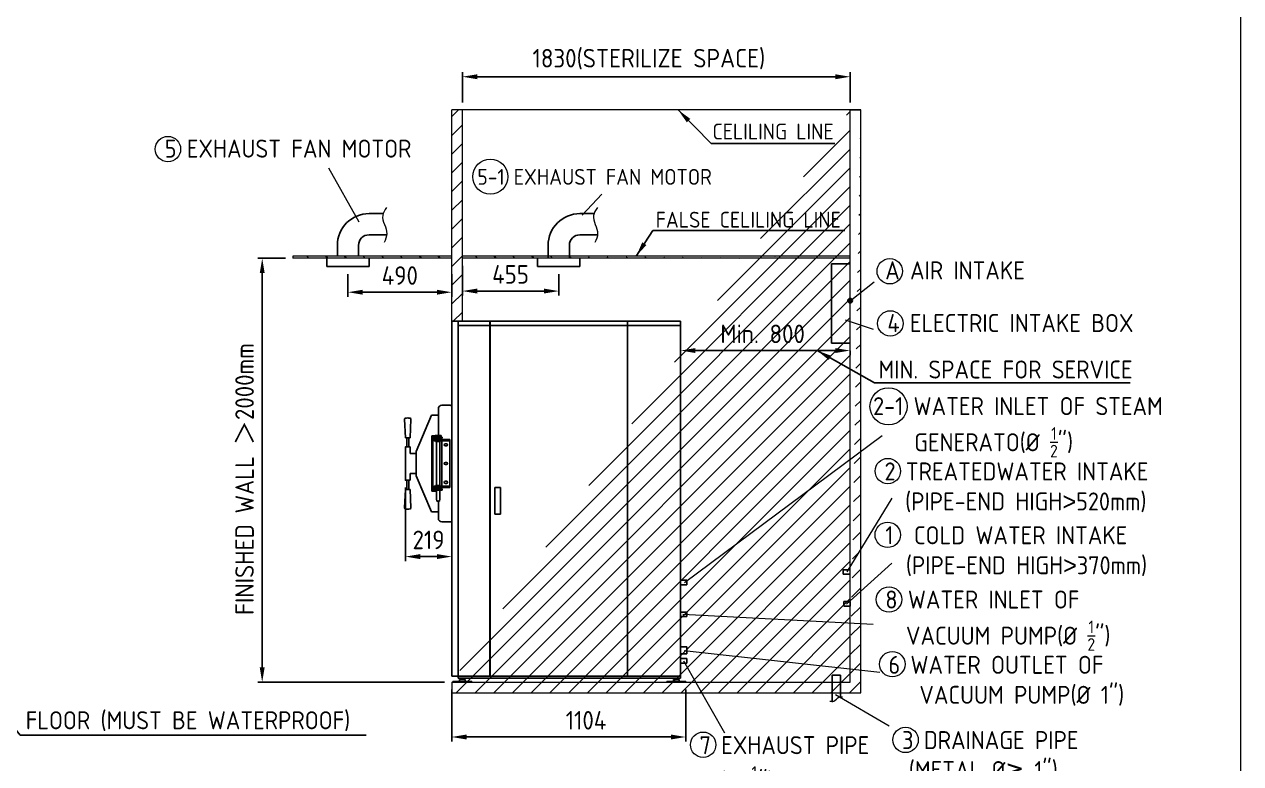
# Model space of a CAD drawing. Header units: millimetres. Extents: x -1024939 to -215729, y -20981 to -2215.
# Drawn here: x -385611 to -379871, y -13028 to -9539 of the extents above; entities that cross this region are included whole.
import ezdxf

# ---------------------------------------------------------------- set-up
doc = ezdxf.new("R2010")
doc.units = ezdxf.units.MM
doc.header["$MEASUREMENT"] = 0
doc.linetypes.add('HIDDEN', pattern=[9.525, 6.35, -3.175])
doc.layers.get('0').update_dxf_attribs({"lineweight": 25})
for name, color, linetype, lineweight in [('D', 3, 'Continuous', 13), ('DIM', 3, 'Continuous', 9), ('F', 7, 'Continuous', 15), ('H', 2, 'HIDDEN', 15), ('S', 4, 'Continuous', 15)]:
    doc.layers.add(name, color=color, linetype=linetype, lineweight=lineweight)
doc.styles.get("Standard").update_dxf_attribs({"font": 'KAIU.TTF'})
doc.styles.add('STU25', font='isocp2.shx')
doc.dimstyles.new('STU25', dxfattribs={"dimscale": 35, "dimtxt": 2.5, "dimasz": 2, "dimexe": 0.6, "dimexo": 1, "dimgap": 1, "dimtad": 1, "dimdsep": 46, "dimtxsty": 'STU25', "dimcen": 2, "dimazin": 2, "dimtfac": 1, "dimtmove": 0, "dimatfit": 3, "dimfxl": 0, "dimtolj": 1, "dimtzin": 0, "dimarcsym": 0})
doc.dimstyles.new('STU25$7', dxfattribs={"dimscale": 35, "dimtxt": 2.5, "dimasz": 2, "dimexe": 1.25, "dimexo": 0.625, "dimgap": 1, "dimtad": 0, "dimdec": 4, "dimdsep": 46, "dimtxsty": 'STU25', "dimcen": 2.5, "dimazin": 2, "dimtfac": 1, "dimtdec": 4, "dimtmove": 0, "dimatfit": 3, "dimfxl": 0, "dimtolj": 1, "dimtzin": 0, "dimarcsym": 0})
pattern_1 = [(45, (-185170.48, 2833.38), (-44.194174, 44.194174), [])]
pattern_2 = [(135, (-185170.48, 2833.38), (-44.194174, -44.194174), [])]

# ---------------------------------------------------------------- blocks, each defined once
blk = doc.blocks.new('*D1')
at = {"layer": 'D', "color": 0, "lineweight": -2}
for p, q in [((-383544, -10678.1), (-383544, -10818.8)), ((-383089, -10717.3), (-383089, -10818.8)), ((-383474, -10797.8), (-383159, -10797.8))]:
    blk.add_line(p, q, dxfattribs=at)
at = {"layer": 'D', "color": 0}
for points in [[(-383474, -10786.1), (-383474, -10809.4), (-383544, -10797.8)], [(-383159, -10809.4), (-383159, -10786.1), (-383089, -10797.8)]]:
    blk.add_solid(points, dxfattribs=at)
at = {"layer": 'Defpoints', "color": 0}
for p in [(-383544, -10643.1), (-383089, -10682.3), (-383089, -10797.8)]:
    blk.add_point(p, dxfattribs=at)
at = {"layer": 'D', "color": 0, "insert": (-383316.5, -10719), "char_height": 87.5, "attachment_point": 5, "style": 'STU25'}
blk.add_mtext('\\A1;455', dxfattribs=at)
blk = doc.blocks.new('*D5')
at = {"layer": 'D', "color": 0, "lineweight": -2}
for p, q in [((-382444, -11078.5), (-381784, -11078.5)), ((-382514, -11080.5), (-382514, -11099.5)), ((-381714, -11080.5), (-381714, -11099.5))]:
    blk.add_line(p, q, dxfattribs=at)
at = {"layer": 'D', "color": 0}
for points in [[(-382444, -11066.9), (-382444, -11090.2), (-382514, -11078.5)], [(-381784, -11090.2), (-381784, -11066.9), (-381714, -11078.5)]]:
    blk.add_solid(points, dxfattribs=at)
at = {"layer": 'Defpoints', "color": 0}
for p in [(-382514, -11045.5), (-381714, -11045.5), (-381714, -11078.5)]:
    blk.add_point(p, dxfattribs=at)
at = {"layer": 'D', "color": 0, "insert": (-382126.8, -10999.8), "char_height": 87.5, "attachment_point": 5, "style": 'STU25'}
blk.add_mtext('\\A1;{\\Fisocp2.shx;Min. 800}', dxfattribs=at)
blk = doc.blocks.new('*D8')
at = {"layer": 'D', "color": 0, "lineweight": -2}
for p, q in [((-383594, -12678.1), (-383594, -12923)), ((-382490, -12677.6), (-382490, -12923)), ((-383524, -12902), (-382560, -12902))]:
    blk.add_line(p, q, dxfattribs=at)
at = {"layer": 'D', "color": 0}
for points in [[(-383524, -12890.3), (-383524, -12913.7), (-383594, -12902)], [(-382560, -12913.7), (-382560, -12890.3), (-382490, -12902)]]:
    blk.add_solid(points, dxfattribs=at)
at = {"layer": 'Defpoints', "color": 0}
for p in [(-383594, -12643.1), (-382490, -12642.6), (-382490, -12902)]:
    blk.add_point(p, dxfattribs=at)
at = {"layer": 'D', "color": 0, "insert": (-382960.2, -12823.2), "char_height": 87.5, "attachment_point": 5, "style": 'STU25'}
blk.add_mtext('\\A1;1104', dxfattribs=at)
blk = doc.blocks.new('*D11')
at = {"layer": 'D', "color": 0, "lineweight": -2}
for p, q in [((-384084, -10717.3), (-384084, -10824.2)), ((-383594, -10717.3), (-383594, -10824.2)), ((-384014, -10803.2), (-383664, -10803.2))]:
    blk.add_line(p, q, dxfattribs=at)
at = {"layer": 'D', "color": 0}
for points in [[(-384014, -10791.5), (-384014, -10814.9), (-384084, -10803.2)], [(-383664, -10814.9), (-383664, -10791.5), (-383594, -10803.2)]]:
    blk.add_solid(points, dxfattribs=at)
at = {"layer": 'Defpoints', "color": 0}
for p in [(-384084, -10682.3), (-383594, -10682.3), (-383594, -10803.2)]:
    blk.add_point(p, dxfattribs=at)
at = {"layer": 'D', "color": 0, "insert": (-383839, -10724.5), "char_height": 87.5, "attachment_point": 5, "style": 'STU25'}
blk.add_mtext('\\A1;490', dxfattribs=at)
blk = doc.blocks.new('*D13')
at = {"layer": 'Defpoints', "color": 0}
for p in [(-383813, -11689.4), (-383594, -11884.5), (-383594, -12050.7)]:
    blk.add_point(p, dxfattribs=at)
at = {"layer": 'DIM', "color": 0, "lineweight": -2}
for p, q in [((-383813, -11724.4), (-383813, -12071.7)), ((-383594, -11919.5), (-383594, -12071.7)), ((-383743, -12050.7), (-383664, -12050.7))]:
    blk.add_line(p, q, dxfattribs=at)
at = {"layer": 'DIM', "color": 0}
for points in [[(-383743, -12039), (-383743, -12062.4), (-383813, -12050.7)], [(-383664, -12062.4), (-383664, -12039), (-383594, -12050.7)]]:
    blk.add_solid(points, dxfattribs=at)
at = {"layer": 'DIM', "color": 0, "insert": (-383703.5, -11972), "char_height": 87.5, "attachment_point": 5, "style": 'STU25'}
blk.add_mtext('\\A1;219', dxfattribs=at)
blk = doc.blocks.new('*D17')
at = {"layer": 'D', "color": 0, "lineweight": -2}
for p, q in [((-384379, -10643.1), (-384509.6, -10643.1)), ((-384488.6, -10713.1), (-384488.6, -12573.1)), ((-383629, -12643.1), (-384509.6, -12643.1))]:
    blk.add_line(p, q, dxfattribs=at)
at = {"layer": 'D', "color": 0}
for points in [[(-384477, -10713.1), (-384500.3, -10713.1), (-384488.6, -10643.1)], [(-384500.3, -12573.1), (-384477, -12573.1), (-384488.6, -12643.1)]]:
    blk.add_solid(points, dxfattribs=at)
at = {"layer": 'Defpoints', "color": 0}
for p in [(-384344, -10643.1), (-384488.6, -12643.1), (-383594, -12643.1)]:
    blk.add_point(p, dxfattribs=at)
at = {"layer": 'D', "color": 0, "insert": (-384615.6, -12326.4), "char_height": 87.5, "attachment_point": 1, "rotation": 90, "style": 'STU25'}
blk.add_mtext('\\A1;{\\Fisocp2.shx;FINISHED WALL \\f新細明體|b0|i0|c136|p16;＞\\Fisocp2.shx;2000mm}', dxfattribs=at)
blk = doc.blocks.new('*D18')
at = {"layer": 'D', "color": 0, "lineweight": -2}
for p, q in [((-383544, -9908.1), (-383544, -9765.4)), ((-383474, -9786.4), (-381784, -9786.4)), ((-381714, -9908.1), (-381714, -9765.4))]:
    blk.add_line(p, q, dxfattribs=at)
at = {"layer": 'D', "color": 0}
for points in [[(-383474, -9774.8), (-383474, -9798.1), (-383544, -9786.4)], [(-381784, -9798.1), (-381784, -9774.8), (-381714, -9786.4)]]:
    blk.add_solid(points, dxfattribs=at)
at = {"layer": 'Defpoints', "color": 0}
for p in [(-381714, -9786.4), (-383544, -9943.1), (-381714, -9943.1)]:
    blk.add_point(p, dxfattribs=at)
at = {"layer": 'D', "color": 0, "insert": (-383212.7, -9655.2), "char_height": 87.5, "attachment_point": 1, "style": 'STU25'}
blk.add_mtext('\\A1;{\\Fisocp2.shx;1830(STERILIZE SPACE)}', dxfattribs=at)

msp = doc.modelspace()

# ---------------------------------------------------------------- hatches: boundary and pattern name
msp.add_hatch(color=256).paths.add_polyline_path([(-381703.285, -10843.141, 1), (-381724.806, -10843.141, 1)])
at = {"layer": 'H', "ltscale": 5}
h = msp.add_hatch(dxfattribs=at)
h.set_pattern_fill('ANSI31', color=256, scale=500, style=0)
h.set_pattern_definition(pattern_1)
h.paths.add_polyline_path([(-381714.046, -9943.141), (-381664.046, -9943.141)], flags=16)
h.paths.add_polyline_path([(-381714.046, -9943.141), (-381664.046, -9943.141)], flags=16)
h.paths.add_polyline_path([(-381714.046, -9943.141), (-381664.046, -9943.141)], flags=0)
h.paths.add_polyline_path([(-381714.046, -9943.141), (-381664.046, -9943.141)], flags=0)
h.paths.add_polyline_path([(-381714.046, -9943.141), (-381664.046, -9943.141)], flags=0)
h.paths.add_polyline_path([(-381714.046, -9943.141), (-381664.046, -9943.141)], flags=0)
h.paths.add_polyline_path([(-381714.046, -9943.141), (-381664.046, -9943.141)], flags=0)
h.paths.add_polyline_path([(-381714.046, -9943.141), (-381664.046, -9943.141)], flags=0)
h.paths.add_polyline_path([(-381714.046, -9943.141), (-381664.046, -9943.141)], flags=0)
h.paths.add_polyline_path([(-381714.046, -9943.141), (-381664.046, -9943.141)], flags=0)
h.paths.add_polyline_path([(-381714.046, -9943.141), (-381664.046, -9943.141)], flags=0)
h.paths.add_polyline_path([(-381714.046, -9943.141), (-381664.046, -9943.141)], flags=0)
h.paths.add_polyline_path([(-381714.046, -9943.141), (-381664.046, -9943.141)], flags=0)
h.paths.add_polyline_path([(-381714.046, -9943.141), (-381664.046, -9943.141)], flags=0)
h.paths.add_polyline_path([(-381714.046, -9943.141), (-381664.046, -9943.141)], flags=0)
h.paths.add_polyline_path([(-381714.046, -9943.141), (-381664.046, -9943.141)], flags=0)
h.paths.add_polyline_path([(-381714.046, -9943.141), (-381664.046, -9943.141)], flags=0)
h.paths.add_polyline_path([(-381714.046, -9943.141), (-381664.046, -9943.141)], flags=0)
h.paths.add_polyline_path([(-381714.046, -9943.141), (-381664.046, -9943.141)], flags=0)
h.paths.add_polyline_path([(-381714.046, -9943.141), (-381664.046, -9943.141)], flags=0)
h.paths.add_polyline_path([(-381714.046, -9943.141), (-381664.046, -9943.141)], flags=0)
h.paths.add_polyline_path([(-381714.046, -9943.141), (-381664.046, -9943.141)], flags=0)
h.paths.add_polyline_path([(-381714.046, -9943.141), (-381664.046, -9943.141)], flags=0)
h.paths.add_polyline_path([(-381714.046, -9943.141), (-381664.046, -9943.141)], flags=0)
h.paths.add_polyline_path([(-381714.046, -9943.141), (-381664.046, -9943.141)], flags=0)
h.paths.add_polyline_path([(-381714.046, -9943.141), (-381664.046, -9943.141)], flags=0)
h.paths.add_polyline_path([(-381714.046, -9943.141), (-381664.046, -9943.141)], flags=0)
edge = h.paths.add_edge_path()
edge.add_line((-381664.046, -12693.141), (-381664.046, -9943.141))
edge.add_line((-381714.046, -12643.141), (-381714.046, -9943.141))
edge.add_line((-383594.046, -12693.141), (-381664.046, -12693.141))
edge.add_line((-383594.046, -12643.141), (-381714.046, -12643.141))
edge.add_line((-383594.046, -12643.141), (-383594.046, -12693.141))
h = msp.add_hatch(dxfattribs=at)
h.set_pattern_fill('ANSI31', color=256, scale=500, style=0)
h.set_pattern_definition(pattern_1)
h.paths.add_polyline_path([(-383544.046, -9943.141), (-383594.046, -9943.141), (-383594.046, -10940.141), (-383544.046, -10940.141)])
at = {"layer": 'H'}
h = msp.add_hatch(dxfattribs=at)
h.set_pattern_fill('ANSI31', color=256, scale=500, angle=90, style=0)
h.set_pattern_definition(pattern_2)
h.paths.add_polyline_path([(-383594.776, -10633.141), (-384344.776, -10633.141), (-384344.776, -10643.141), (-383594.776, -10643.141)])
h = msp.add_hatch(dxfattribs=at)
h.set_pattern_fill('ANSI31', color=256, scale=500, angle=90, style=0)
h.set_pattern_definition(pattern_2)
h.paths.add_polyline_path([(-381714.046, -10643.757), (-381714.046, -10633.141)])
h.paths.add_polyline_path([(-381714.046, -10643.757), (-381714.046, -10633.141)], flags=16)
edge = h.paths.add_edge_path()
edge.add_line((-381714.046, -10633.141), (-383544.046, -10633.141))
edge.add_line((-381714.046, -10643.141), (-383544.046, -10643.141))
edge.add_line((-383544.046, -10643.141), (-383544.046, -10631.763))

# ---------------------------------------------------------------- linework, layer by layer
for p, q in [((-383984.046, -10432.393), (-383918.126, -10432.393)), ((-382989.046, -10432.393), (-382923.126, -10432.393)), ((-383984.046, -10532.393), (-383900.751, -10532.393)), ((-382989.046, -10532.393), (-382905.751, -10532.393)), ((-384134.046, -10633.141), (-384134.046, -10582.393)), ((-384034.046, -10633.141), (-384034.046, -10582.393)), ((-383139.046, -10643.141), (-383139.046, -10582.393)), ((-383039.046, -10643.141), (-383039.046, -10582.393)), ((-384184.046, -10643.141), (-384184.046, -10682.285)), ((-383984.046, -10643.141), (-383984.046, -10682.285)), ((-383189.046, -10643.141), (-383189.046, -10682.285)), ((-382989.046, -10643.141), (-382989.046, -10682.285)), ((-384184.046, -10682.285), (-383984.046, -10682.285)), ((-383189.046, -10682.285), (-382989.046, -10682.285)), ((-383594.046, -10940.141), (-383594.046, -12615.141)), ((-383564.046, -10940.141), (-383594.046, -10940.141)), ((-383564.046, -10960.141), (-383564.046, -10940.141)), ((-383564.046, -10940.141), (-383414.046, -10940.141)), ((-383564.046, -10960.141), (-383564.046, -12615.141)), ((-383414.046, -10960.141), (-383564.046, -10960.141)), ((-383414.046, -10940.141), (-383414.046, -10960.141)), ((-383414.046, -10960.141), (-383414.046, -12615.141)), ((-383413.046, -10960.141), (-383413.046, -10940.141)), ((-382765.046, -10940.141), (-383413.046, -10940.141)), ((-383413.046, -12615.141), (-383413.046, -10960.141)), ((-383413.046, -10960.141), (-382765.046, -10960.141)), ((-383413.046, -10960.141), (-382766.046, -10960.141)), ((-382765.034, -10940.141), (-382765.046, -10960.141)), ((-382765.046, -12615.141), (-382765.046, -10960.141)), ((-382514.046, -10940.141), (-382764.046, -10940.141)), ((-382764.046, -10940.141), (-382764.046, -10960.141)), ((-382764.046, -12615.141), (-382764.046, -10960.141)), ((-382764.046, -10960.141), (-382514.046, -10960.141)), ((-382514.046, -10960.141), (-382514.046, -10940.141)), ((-382514.046, -12615.141), (-382514.046, -10960.141)), ((-383657.046, -11479.641), (-383657.046, -11352.641)), ((-383641.046, -11336.641), (-383602.046, -11336.641)), ((-383812.047, -11489.654), (-383816.547, -11402.654)), ((-383786.547, -11402.654), (-383791.047, -11489.654)), ((-383762.547, -11554.141), (-383689.796, -11383.141)), ((-383689.796, -11383.141), (-383657.046, -11383.141)), ((-383688.547, -11481.641), (-383673.546, -11481.641)), ((-383688.547, -11481.641), (-383688.547, -11741.641)), ((-383673.546, -11480.141), (-383673.046, -11479.641)), ((-383673.546, -11486.141), (-383673.546, -11480.141)), ((-383673.046, -11479.641), (-383644.046, -11479.641)), ((-383644.046, -11479.641), (-383643.546, -11480.141)), ((-383643.546, -11480.141), (-383643.546, -11486.141)), ((-383813.047, -11533.891), (-383813.047, -11689.391)), ((-383791.047, -11489.654), (-383812.047, -11489.654)), ((-383791.047, -11532.891), (-383812.047, -11532.891)), ((-383806.297, -11489.654), (-383806.297, -11532.891)), ((-383796.797, -11532.891), (-383796.797, -11489.654)), ((-383790.047, -11533.891), (-383790.047, -11564.141)), ((-383688.546, -11486.641), (-383688.546, -11736.641)), ((-383688.546, -11486.641), (-383639.046, -11486.641)), ((-383682.546, -11736.641), (-383682.546, -11486.641)), ((-383639.046, -11492.641), (-383682.546, -11492.641)), ((-383677.046, -11498.141), (-383678.046, -11499.141)), ((-383678.046, -11503.141), (-383678.046, -11499.141)), ((-383677.046, -11504.141), (-383678.046, -11503.141)), ((-383677.046, -11498.141), (-383602.546, -11498.141)), ((-383677.046, -11504.141), (-383602.546, -11504.141)), ((-383673.046, -11486.641), (-383673.546, -11486.141)), ((-383673.046, -11493.141), (-383673.546, -11493.641)), ((-383673.546, -11493.641), (-383673.546, -11497.641)), ((-383673.046, -11498.141), (-383673.546, -11497.641)), ((-383644.046, -11486.641), (-383673.046, -11486.641)), ((-383644.046, -11493.141), (-383673.046, -11493.141)), ((-383673.046, -11498.141), (-383670.546, -11498.141)), ((-383670.546, -11504.141), (-383670.546, -11507.641)), ((-383670.546, -11507.641), (-383670.046, -11508.141)), ((-383670.046, -11508.141), (-383647.046, -11508.141)), ((-383666.546, -11486.641), (-383650.546, -11486.641)), ((-383666.546, -11492.641), (-383666.546, -11493.141)), ((-383666.546, -11508.141), (-383666.546, -11715.141)), ((-383650.546, -11493.141), (-383650.546, -11492.641)), ((-383650.546, -11715.141), (-383650.546, -11508.141)), ((-383646.546, -11507.641), (-383647.046, -11508.141)), ((-383646.546, -11498.141), (-383644.046, -11498.141)), ((-383646.546, -11507.641), (-383646.546, -11504.141)), ((-383643.546, -11486.141), (-383644.046, -11486.641)), ((-383644.046, -11493.141), (-383643.546, -11493.641)), ((-383643.546, -11497.641), (-383644.046, -11498.141)), ((-383643.546, -11497.641), (-383643.546, -11493.641)), ((-383642.546, -11504.141), (-383642.546, -11498.141)), ((-383640.546, -11719.141), (-383640.546, -11504.141)), ((-383639.046, -11492.641), (-383639.046, -11486.641)), ((-383639.046, -11486.641), (-383639.046, -11492.641)), ((-383619.046, -11518.141), (-383624.046, -11518.141)), ((-383624.046, -11528.141), (-383619.046, -11528.141)), ((-383602.546, -11498.141), (-383602.546, -11725.141)), ((-383790.047, -11564.141), (-383762.547, -11564.141)), ((-383762.547, -11669.141), (-383762.547, -11554.141)), ((-383619.046, -11606.641), (-383624.046, -11606.641)), ((-383624.046, -11616.641), (-383619.046, -11616.641)), ((-383791.047, -11690.391), (-383812.047, -11690.391)), ((-383806.297, -11733.629), (-383806.297, -11690.391)), ((-383796.797, -11690.391), (-383796.797, -11733.629)), ((-383790.047, -11659.141), (-383790.047, -11689.391)), ((-383762.547, -11659.141), (-383790.047, -11659.141)), ((-383762.547, -11669.141), (-383689.798, -11840.141)), ((-383619.046, -11695.141), (-383624.046, -11695.141)), ((-383624.046, -11705.141), (-383619.046, -11705.141)), ((-383812.047, -11733.629), (-383816.547, -11820.629)), ((-383791.047, -11733.629), (-383812.047, -11733.629)), ((-383786.547, -11820.629), (-383791.047, -11733.629)), ((-383688.547, -11741.641), (-383666.546, -11741.641)), ((-383688.546, -11736.641), (-383639.046, -11736.641)), ((-383688.546, -11736.641), (-383639.046, -11736.641)), ((-383688.546, -11736.641), (-383682.546, -11736.641)), ((-383639.046, -11730.641), (-383682.546, -11730.641)), ((-383682.546, -11736.641), (-383639.046, -11736.641)), ((-383677.046, -11719.141), (-383678.046, -11720.141)), ((-383678.046, -11720.141), (-383678.046, -11724.141)), ((-383677.046, -11725.141), (-383678.046, -11724.141)), ((-383677.046, -11719.141), (-383602.546, -11719.141)), ((-383602.546, -11725.141), (-383677.046, -11725.141)), ((-383673.046, -11725.141), (-383673.546, -11725.641)), ((-383673.546, -11729.641), (-383673.546, -11725.641)), ((-383673.046, -11730.141), (-383673.546, -11729.641)), ((-383673.046, -11725.141), (-383670.546, -11725.141)), ((-383644.046, -11730.141), (-383673.046, -11730.141)), ((-383670.546, -11715.641), (-383670.046, -11715.141)), ((-383670.546, -11719.141), (-383670.546, -11715.641)), ((-383670.046, -11715.141), (-383647.046, -11715.141)), ((-383666.546, -11736.641), (-383666.546, -11778.641)), ((-383650.546, -11778.641), (-383650.546, -11736.641)), ((-383646.546, -11715.641), (-383647.046, -11715.141)), ((-383646.546, -11715.641), (-383646.546, -11719.141)), ((-383646.546, -11725.141), (-383644.046, -11725.141)), ((-383643.546, -11725.641), (-383644.046, -11725.141)), ((-383644.046, -11730.141), (-383643.546, -11729.641)), ((-383643.546, -11725.641), (-383643.546, -11729.641)), ((-383642.546, -11719.141), (-383642.546, -11725.141)), ((-383639.046, -11736.641), (-383639.046, -11730.641)), ((-383602.546, -11719.141), (-383602.546, -11725.141)), ((-383391.046, -11725.141), (-383391.046, -11850.141)), ((-383364.046, -11725.141), (-383391.046, -11725.141)), ((-383364.046, -11850.141), (-383364.046, -11725.141)), ((-383666.546, -11778.641), (-383664.546, -11788.641)), ((-383664.546, -11788.641), (-383652.546, -11788.641)), ((-383657.046, -11870.641), (-383657.046, -11788.641)), ((-383652.546, -11788.641), (-383650.546, -11778.641)), ((-383657.046, -11840.141), (-383689.798, -11840.141)), ((-383391.046, -11850.141), (-383364.046, -11850.141)), ((-383641.046, -11886.641), (-383602.046, -11886.641)), ((-381746.421, -12113.141), (-381714.046, -12113.141)), ((-381746.421, -12113.141), (-381746.421, -12133.141)), ((-382514.046, -12162.291), (-382484.046, -12162.291)), ((-382514.046, -12162.291), (-382514.046, -12183.991)), ((-382484.046, -12162.291), (-382484.046, -12183.991)), ((-381746.421, -12133.141), (-381714.046, -12133.141)), ((-382484.046, -12183.991), (-382514.046, -12183.991)), ((-381744.046, -12262.291), (-381714.046, -12262.291)), ((-381744.046, -12262.291), (-381744.046, -12283.991)), ((-381714.046, -12283.991), (-381744.046, -12283.991)), ((-381714.046, -12262.291), (-381714.046, -12283.991)), ((-382514.046, -12312.291), (-382514.046, -12333.991)), ((-382514.046, -12312.291), (-382484.046, -12312.291)), ((-382484.046, -12333.991), (-382514.046, -12333.991)), ((-382484.046, -12312.291), (-382484.046, -12333.991)), ((-382514.046, -12476.141), (-382514.046, -12510.141)), ((-382514.046, -12476.141), (-382484.046, -12476.141)), ((-382484.046, -12510.141), (-382514.046, -12510.141)), ((-382484.046, -12476.141), (-382484.046, -12510.141)), ((-382514.046, -12532.291), (-382514.046, -12553.991)), ((-382514.046, -12532.291), (-382484.046, -12532.291)), ((-382484.046, -12553.991), (-382514.046, -12553.991)), ((-382484.046, -12532.291), (-382484.046, -12553.991)), ((-383594.046, -12615.141), (-383564.046, -12615.141)), ((-383414.046, -12615.141), (-383564.046, -12615.141)), ((-383564.046, -12615.141), (-383564.046, -12625.141)), ((-383564.046, -12625.141), (-382514.046, -12625.141)), ((-383536.146, -12625.141), (-383551.946, -12625.141)), ((-383551.946, -12630.141), (-383551.946, -12625.141)), ((-383536.146, -12625.141), (-383536.146, -12630.141)), ((-383413.046, -12615.141), (-382765.046, -12615.141)), ((-382764.046, -12615.141), (-382514.046, -12615.141)), ((-382541.946, -12625.141), (-382541.946, -12630.141)), ((-382541.946, -12625.141), (-382526.146, -12625.141)), ((-382526.146, -12630.141), (-382526.146, -12625.141)), ((-382514.046, -12625.141), (-382514.046, -12615.141)), ((-381759.046, -12610.766), (-381799.046, -12610.766)), ((-381799.046, -12610.766), (-381799.046, -12734.023)), ((-381759.046, -12610.766), (-381759.046, -12712.19)), ((-383588.546, -12640.141), (-383499.546, -12640.141)), ((-383588.546, -12643.141), (-383588.546, -12640.141)), ((-383499.546, -12643.141), (-383588.546, -12643.141)), ((-383557.325, -12636.861), (-383560.605, -12640.141)), ((-383557.325, -12640.141), (-383557.325, -12630.141)), ((-383557.325, -12630.141), (-383530.767, -12630.141)), ((-383530.767, -12630.141), (-383530.767, -12640.141)), ((-383530.767, -12636.861), (-383527.486, -12640.141)), ((-383499.546, -12640.141), (-383499.546, -12643.141)), ((-382578.546, -12640.141), (-382578.546, -12643.141)), ((-382489.546, -12640.141), (-382578.546, -12640.141)), ((-382578.546, -12643.141), (-382489.546, -12643.141)), ((-382547.325, -12636.861), (-382550.605, -12640.141)), ((-382547.325, -12630.141), (-382547.325, -12640.141)), ((-382520.767, -12630.141), (-382547.325, -12630.141)), ((-382520.767, -12640.141), (-382520.767, -12630.141)), ((-382520.767, -12636.861), (-382517.486, -12640.141)), ((-382489.546, -12643.141), (-382489.546, -12640.141))]:
    msp.add_line(p, q)
msp.add_lwpolyline([(-381714.046, -10669.272), (-381801.632, -10669.272), (-381801.632, -11043.141), (-381714.046, -11043.141)])
msp.add_circle((-381714.046, -10843.141), 10.761)
for centre, radius, start, end in [((-383984.046, -10582.393), 150, 90, 180), ((-382989.046, -10582.393), 150, 90, 180), ((-383984.046, -10582.393), 50, 90, 180), ((-382989.046, -10582.393), 50, 90, 180), ((-383641.046, -11352.641), 16, 90, 180), ((-383602.046, -11352.641), 16, 60, 90), ((-383811.54, -11402.654), 5.007, 101.3528854, 180), ((-383801.547, -11452.427), 55.773, 78.6471146, 101.3528854), ((-383791.553, -11402.654), 5.007, 354.0781277, 78.6471146), ((-383812.047, -11533.891), 1, 90, 180), ((-383791.047, -11533.891), 1, 0, 90), ((-383624.046, -11523.141), 5, 90, 270), ((-383619.046, -11523.141), 5, 270, 87.1370703), ((-383624.046, -11611.641), 5, 90, 270), ((-383619.046, -11611.641), 5, 270, 90), ((-383812.047, -11689.391), 1, 180, 270), ((-383791.047, -11689.391), 1, 270, 0), ((-383624.046, -11700.141), 5, 90, 270), ((-383619.046, -11700.141), 5, 270, 90), ((-383811.54, -11820.629), 5.007, 180, 258.6471146), ((-383801.547, -11770.856), 55.773, 258.6471146, 281.3528854), ((-383791.553, -11820.629), 5.007, 281.3528854, 5.9218723), ((-383641.046, -11870.641), 16, 180, 270), ((-383602.046, -11870.641), 16, 270, 300)]:
    msp.add_arc(centre, radius, start, end)
at = {"layer": 'D'}
for p, q in [((-384031.334, -10472.977), (-384174.171, -10217.133)), ((-382978.695, -10440.345), (-382885.626, -10340.782)), ((-381714.046, -10843.141), (-381599.966, -10754.808)), ((-381736.479, -10933.46), (-381604.765, -10976.781)), ((-382495.19, -12173.141), (-381562.877, -11479.683)), ((-381727.17, -12123.141), (-381515.966, -11774.536)), ((-381731.555, -12274.761), (-381516.464, -12081.086)), ((-382503.039, -12322.458), (-381605.71, -12370.185)), ((-382497.088, -12493.141), (-381574.161, -12596.651)), ((-382499.616, -12543.141), (-382306.105, -12881.787)), ((-381782.576, -12701.971), (-381530.091, -12849.675))]:
    msp.add_line(p, q, dxfattribs=at)
for centre, radius in [((-384933.591, -10127.951), 60), ((-383411.525, -10258.067), 82.93), ((-381526.637, -10704.346), 60), ((-381523.99, -10950.415), 60), ((-381532.583, -11341.855), 87.5), ((-381535.986, -11647.106), 60), ((-381536.365, -11948.012), 60), ((-381530.291, -12253.251), 60), ((-381514.539, -12558.462), 60), ((-381452.177, -12915.879), 60), ((-382407.597, -12938.698), 60)]:
    msp.add_circle(centre, radius, dxfattribs=at)
for points in [[(-383901.811, -10402.816), (-383920.073, -10440.721), (-383900.406, -10527.059), (-383913.049, -10569.175)], [(-382906.811, -10402.816), (-382925.073, -10440.721), (-382905.406, -10527.059), (-382918.049, -10569.175)], [(-381809.709, -12732.883), (-381791.381, -12732.883), (-381764.975, -12713.014), (-381749.753, -12713.014)]]:
    msp.add_spline(points, degree=3, dxfattribs=at)
at = {"layer": 'F', "color": 6}
msp.add_lwpolyline([(-393055.515, -6014.562), (-393055.515, -15284.562), (-379870.515, -15284.562), (-379870.515, -6014.562)], close=True, dxfattribs=at)
msp.add_lwpolyline([(-393055.515, -6014.562), (-393055.515, -15284.562), (-379870.515, -15284.562), (-379870.515, -6014.562)], close=True, dxfattribs=at)
at = {"layer": 'H'}
for p, q in [((-383544.046, -10643.141), (-383544.046, -10631.763)), ((-381714.046, -10643.757), (-381714.046, -10633.141))]:
    msp.add_line(p, q, dxfattribs=at)
at = {"layer": 'S'}
for p, q in [((-381714.046, -9943.141), (-383594.046, -9943.141)), ((-383594.046, -10940.141), (-383594.046, -9943.141)), ((-383544.046, -10940.141), (-383544.046, -9943.141)), ((-381714.046, -12643.141), (-381714.046, -9943.141)), ((-381664.046, -9943.141), (-381714.046, -9943.141)), ((-381714.046, -9943.141), (-381664.046, -9943.141)), ((-381664.046, -12693.141), (-381664.046, -9943.141)), ((-384344.046, -10633.141), (-384344.046, -10643.141)), ((-383594.046, -10633.141), (-384344.046, -10633.141)), ((-383594.046, -10643.141), (-384344.046, -10643.141)), ((-383594.046, -10643.141), (-383594.046, -10633.141)), ((-381714.046, -10633.141), (-383544.046, -10633.141)), ((-381714.046, -10643.141), (-383544.046, -10643.141)), ((-381714.046, -10643.757), (-381714.046, -10633.141)), ((-383594.046, -12643.141), (-381714.046, -12643.141)), ((-383594.046, -12643.141), (-383594.046, -12693.141)), ((-383594.046, -12693.141), (-381664.046, -12693.141))]:
    msp.add_line(p, q, dxfattribs=at)

# ---------------------------------------------------------------- texts
at = {"layer": 'D', "attachment_point": 1}
for s, insert, char_height in [('{\\Fisocp.shx;\\C3;CELILING LINE}', (-382363.49, -10007.371), 75), ('{\\Fisocp2.shx;\\C3;5 EXHAUST FAN MOTOR}', (-384948.704, -10083.097), 85), ('{\\Fisocp2.shx;\\C3;5-1 EXHAUST FAN MOTOR}', (-383473.161, -10221.45), 75), ('{\\Fisocp2.shx;\\C3;FALSE CELILING LINE}', (-382631.417, -10423.604), 75), ('{\\Fisocp2.shx;\\C3;A AIR INTAKE}', (-381548.353, -10657.553), 85), ('{\\Fisocp2.shx;\\C3;4 ELECTRIC INTAKE BOX}', (-381537.94, -10906.07), 85), ('{\\Fisocp2.shx;\\C3;MIN. SPACE FOR SERVICE}', (-381580.11, -11125.543), 85), ('{\\Fisocp2.shx;2 TREATEDWATER INTAKE\\P  (PIPE-END HIGH\\f新細明體|b0|i0|c136|p18;>\\Fisocp2.shx;520mm)}', (-381551.515, -11606.295), 85), ('{\\Fisocp2.shx;1  COLD WATER INTAKE\\P  (PIPE-END HIGH\\f新細明體|b0|i0|c136|p18;>\\Fisocp2.shx;370mm)}', (-381547.963, -11907.442), 85), ('{\\Fisocp2.shx;\\C3;FLOOR (MUST BE WATERPROOF)}', (-385604.662, -12780.642), 85), ('{\\Fisocp2.shx;3 DRAINAGE PIPE \\P\\f???|b0|i0|c0|p65; \\Fisocp2.shx;(METAL %%C\\f新細明體|b0|i0|c136|p18;≧\\Fisocp2.shx; 1")\\P\\f????|b0|i0|c0|p18; \\Fisocp2.shx;(PIPE-END HIGH}≦{\\Fisocp2.shx;50mm)}', (-381468.544, -12874.147), 85)]:
    msp.add_mtext(s, dxfattribs=dict(at, insert=insert, char_height=char_height))
at = {"layer": 'D', "char_height": 85, "attachment_point": 1, "style": 'STU25'}
for s, insert in [('\\A1;2-1 WATER INLET OF STEAM \\P    GENERATO(%%c {\\H0.7x;\\S1/2;}")', (-381605.401, -11298.243)), ('\\A1;8 WATER INLET OF \\P  VACUUM PUMP(%%c {\\H0.7x;\\S1/2;}")', (-381547.511, -12210.93)), ('6 WATER OUTLET OF \\P   VACUUM PUMP(%%c 1")', (-381532.898, -12518.991)), ('\\A1;7 EXHAUST PIPE\\P  (%%c {\\H0.7x;\\S1/2;}")', (-382424.407, -12898.186))]:
    msp.add_mtext(s, dxfattribs=dict(at, insert=insert))

# ---------------------------------------------------------------- dimensions: what is measured, and where the dimension line sits
at = {"layer": 'D'}
for base, p1, p2, text, picture, middle in [((-381714.046, -9786.419), (-383544.046, -9943.141), (-381714.046, -9943.141), '{\\Fisocp2.shx;<>(STERILIZE SPACE)}', '*D18', (-382630.856, -9786.419)), ((-381714.046, -11078.534), (-382514.046, -11045.453), (-381714.046, -11045.453), '{\\Fisocp2.shx;Min. <>}', '*D5', (-382126.809, -11078.534))]:
    dim = msp.add_linear_dim(base=base, p1=p1, p2=p2, text=text, dimstyle='STU25', dxfattribs=at)
    dim.commit()
    dim.dimension.update_dxf_attribs({"geometry": picture, "text_midpoint": middle, "dimtype": 160})
dim = msp.add_linear_dim(base=(-384488.644, -12643.141), p1=(-384344.046, -10643.141), p2=(-383594.046, -12643.141), angle=90, text='{\\Fisocp2.shx;FINISHED WALL \\f新細明體|b0|i0|c136|p16;＞\\Fisocp2.shx;<>mm}', dimstyle='STU25', dxfattribs=at)
dim.commit()
dim.dimension.update_dxf_attribs({"geometry": '*D17', "text_midpoint": (-384488.644, -11661.887), "dimtype": 160})
for base, p1, p2, picture, middle in [((-383594.046, -10803.204), (-384084.046, -10682.285), (-383594.046, -10682.285), '*D11', (-383839.046, -10803.204)), ((-383089.046, -10797.781), (-383544.046, -10643.141), (-383089.046, -10682.285), '*D1', (-383316.546, -10797.781)), ((-382490.046, -12901.997), (-383594.046, -12643.141), (-382490.046, -12642.641), '*D8', (-382960.196, -12901.997))]:
    dim = msp.add_linear_dim(base=base, p1=p1, p2=p2, dimstyle='STU25', dxfattribs=at)
    dim.commit()
    dim.dimension.update_dxf_attribs({"geometry": picture, "text_midpoint": middle, "dimtype": 160})
at = {"layer": 'DIM'}
dim = msp.add_linear_dim(base=(-383594.046, -12050.714), p1=(-383813.047, -11689.391), p2=(-383594.046, -11884.498), dimstyle='STU25', dxfattribs=at)
dim.commit()
dim.dimension.update_dxf_attribs({"geometry": '*D13', "text_midpoint": (-383703.546, -11971.964)})

# ---------------------------------------------------------------- leaders
at = {"layer": 'D'}
for points in [[(-382525.639, -9943.141), (-382369.174, -10102.153), (-381785.92, -10102.153)], [(-382723.269, -10633.141), (-382645.593, -10512.284), (-381738.442, -10512.284)], [(-381869.734, -11078.534), (-381598.954, -11231.309), (-380392.702, -11231.309)], [(-385835.85, -12643.141), (-385630.256, -12892.66), (-383998.25, -12892.66)]]:
    msp.add_leader(points, dimstyle='STU25$7', override={"dimgap": 1, "dimtad": 0}, dxfattribs=at)

doc.saveas('drawing.dxf')
